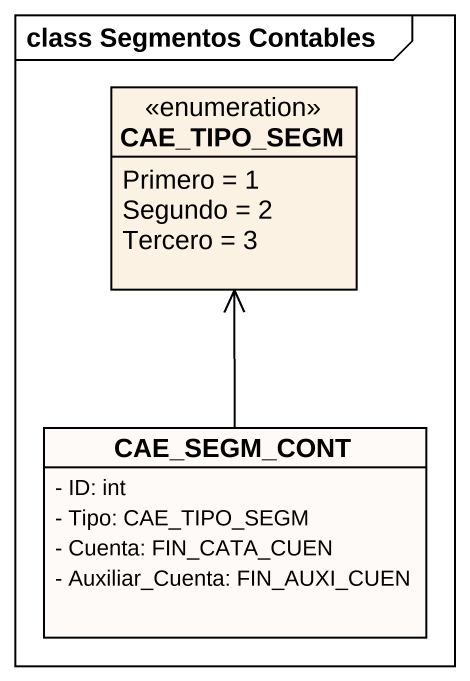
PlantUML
@startuml
mainframe class Segmentos Contables
hide circle
hide empty members
skinparam classAttributeIconSize 0
enum CAE_TIPO_SEGM {
  Primero = 1
  Segundo = 2
  Tercero = 3
}
class CAE_SEGM_CONT #FDFAF7 {
  - ID: int
  - Tipo: CAE_TIPO_SEGM
  - Cuenta: FIN_CATA_CUEN
  - Auxiliar_Cuenta: FIN_AUXI_CUEN
}
CAE_SEGM_CONT -up-> CAE_TIPO_SEGM
@enduml
